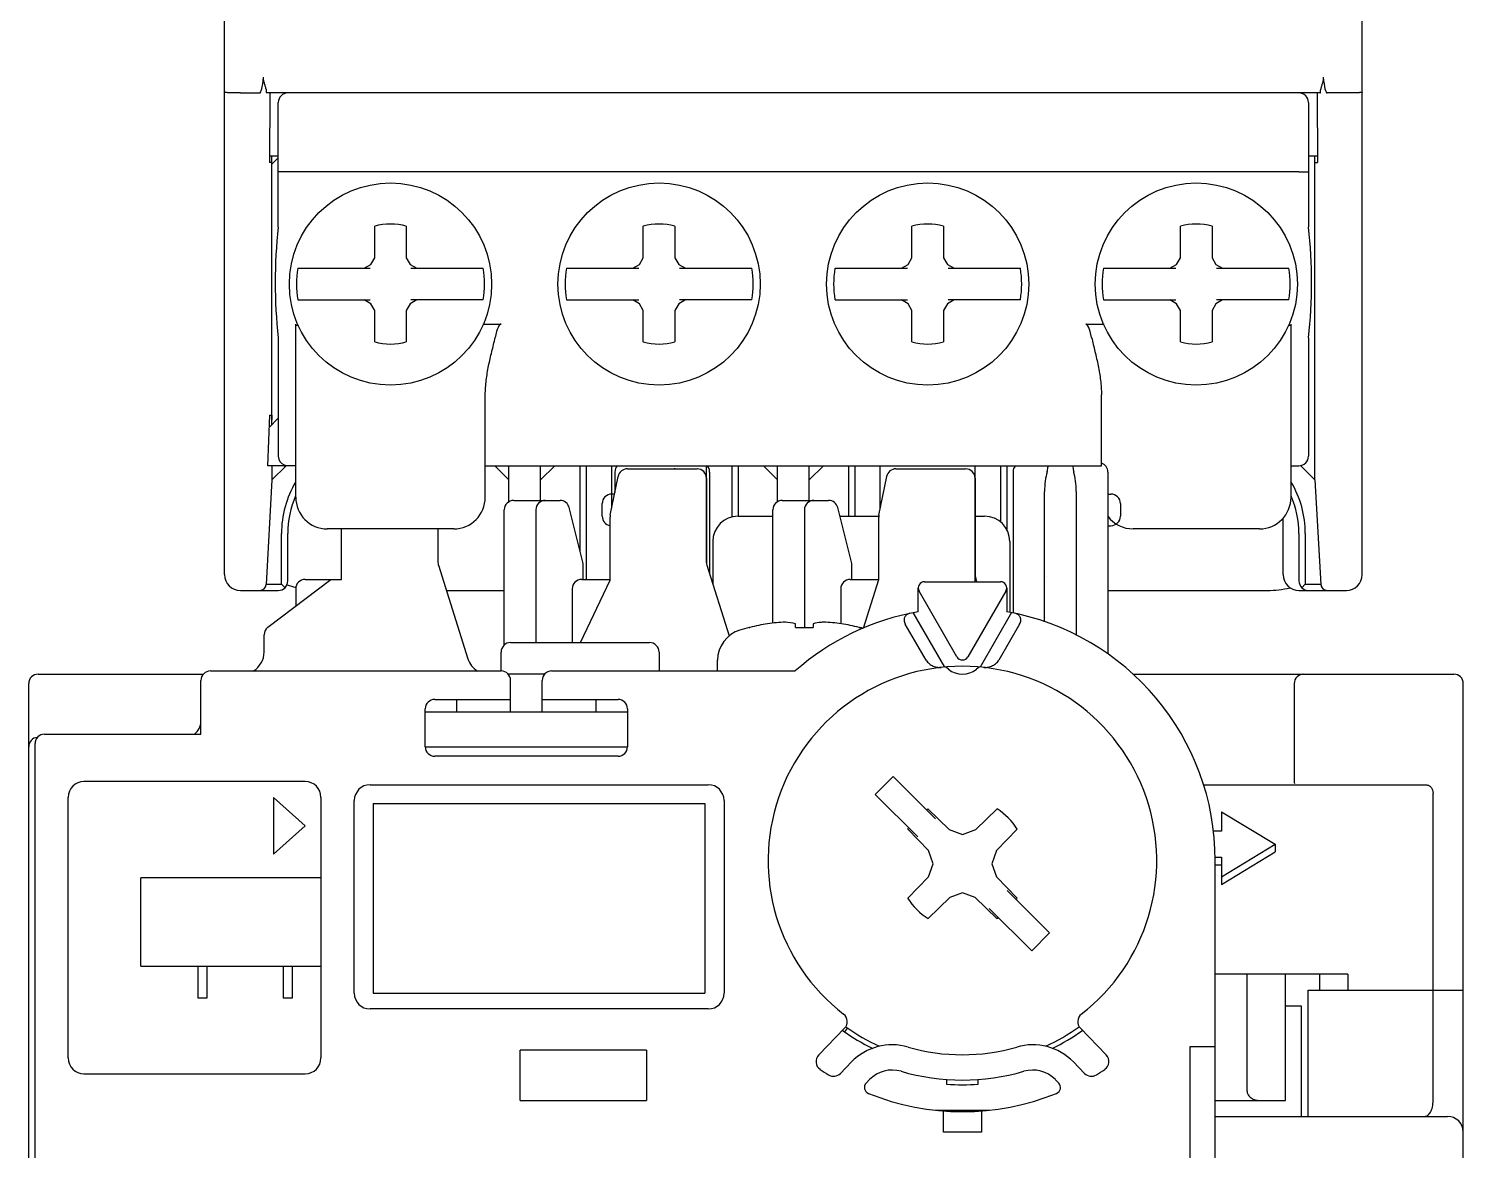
# Model space of a CAD drawing. Header units: millimetres. Extents: x 0 to 19177, y 0 to 12100.
# Drawn here: x 17059.69 to 17105.09, y 10593.65 to 10629.16 of the extents above; entities that cross this region are included whole.
import ezdxf

# ---------------------------------------------------------------- set-up
doc = ezdxf.new("R2010")
doc.units = ezdxf.units.MM
doc.header["$MEASUREMENT"] = 0

msp = doc.modelspace()

# ---------------------------------------------------------------- linework, layer by layer
at = {"color": 7, "linetype": 'Continuous'}
for p, q in [((17065.892, 10611.875), (17065.892, 10677.875)), ((17101.892, 10611.875), (17101.892, 10673.772)), ((17066.392, 10627.125), (17067.003, 10627.125)), ((17100.564, 10627.125), (17067.221, 10627.125)), ((17067.32, 10627.125), (17067.309, 10624.925)), ((17067.592, 10622.875), (17067.592, 10626.825)), ((17100.192, 10626.825), (17100.192, 10622.875)), ((17100.464, 10627.125), (17100.475, 10624.925)), ((17101.392, 10627.125), (17100.781, 10627.125)), ((17067.592, 10625.125), (17067.31, 10625.125)), ((17067.392, 10616.625), (17067.392, 10625.125)), ((17067.592, 10625.075), (17067.392, 10624.875)), ((17100.474, 10625.125), (17100.192, 10625.125)), ((17100.392, 10614.875), (17100.392, 10625.125)), ((17067.392, 10624.925), (17067.309, 10624.925)), ((17099.892, 10624.625), (17067.892, 10624.625)), ((17100.392, 10624.925), (17100.475, 10624.925)), ((17070.642, 10621.908), (17070.642, 10622.908)), ((17071.642, 10622.908), (17071.642, 10621.908)), ((17079.142, 10621.908), (17079.142, 10622.908)), ((17080.142, 10622.908), (17080.142, 10621.908)), ((17087.642, 10621.908), (17087.642, 10622.908)), ((17088.642, 10622.908), (17088.642, 10621.908)), ((17096.142, 10621.908), (17096.142, 10622.908)), ((17097.142, 10622.908), (17097.142, 10621.908)), ((17070.52, 10621.697), (17070.642, 10621.908)), ((17071.642, 10621.908), (17071.764, 10621.697)), ((17079.02, 10621.697), (17079.142, 10621.908)), ((17080.142, 10621.908), (17080.264, 10621.697)), ((17087.52, 10621.697), (17087.642, 10621.908)), ((17088.642, 10621.908), (17088.764, 10621.697)), ((17096.02, 10621.697), (17096.142, 10621.908)), ((17097.142, 10621.908), (17097.264, 10621.697)), ((17068.209, 10621.575), (17070.499, 10621.575)), ((17070.309, 10621.575), (17070.52, 10621.697)), ((17071.764, 10621.697), (17071.975, 10621.575)), ((17071.786, 10621.575), (17074.076, 10621.575)), ((17076.709, 10621.575), (17078.999, 10621.575)), ((17078.809, 10621.575), (17079.02, 10621.697)), ((17080.264, 10621.697), (17080.475, 10621.575)), ((17080.286, 10621.575), (17082.576, 10621.575)), ((17085.209, 10621.575), (17087.499, 10621.575)), ((17087.309, 10621.575), (17087.52, 10621.697)), ((17088.764, 10621.697), (17088.975, 10621.575)), ((17088.786, 10621.575), (17091.076, 10621.575)), ((17093.709, 10621.575), (17095.999, 10621.575)), ((17095.809, 10621.575), (17096.02, 10621.697)), ((17097.264, 10621.697), (17097.475, 10621.575)), ((17097.286, 10621.575), (17099.576, 10621.575)), ((17068.209, 10620.575), (17070.499, 10620.575)), ((17070.52, 10620.453), (17070.309, 10620.575)), ((17070.642, 10620.242), (17070.52, 10620.453)), ((17071.764, 10620.453), (17071.642, 10620.242)), ((17071.975, 10620.575), (17071.764, 10620.453)), ((17074.076, 10620.575), (17071.786, 10620.575)), ((17076.709, 10620.575), (17078.999, 10620.575)), ((17079.02, 10620.453), (17078.809, 10620.575)), ((17079.142, 10620.242), (17079.02, 10620.453)), ((17080.264, 10620.453), (17080.142, 10620.242)), ((17080.475, 10620.575), (17080.264, 10620.453)), ((17082.576, 10620.575), (17080.286, 10620.575)), ((17085.209, 10620.575), (17087.499, 10620.575)), ((17087.52, 10620.453), (17087.309, 10620.575)), ((17087.642, 10620.242), (17087.52, 10620.453)), ((17088.764, 10620.453), (17088.642, 10620.242)), ((17088.975, 10620.575), (17088.764, 10620.453)), ((17091.076, 10620.575), (17088.786, 10620.575)), ((17093.709, 10620.575), (17095.999, 10620.575)), ((17096.02, 10620.453), (17095.809, 10620.575)), ((17096.142, 10620.242), (17096.02, 10620.453)), ((17097.264, 10620.453), (17097.142, 10620.242)), ((17097.475, 10620.575), (17097.264, 10620.453)), ((17099.576, 10620.575), (17097.286, 10620.575)), ((17070.642, 10619.242), (17070.642, 10620.242)), ((17071.642, 10620.242), (17071.642, 10619.242)), ((17079.142, 10619.242), (17079.142, 10620.242)), ((17080.142, 10620.242), (17080.142, 10619.242)), ((17087.642, 10619.242), (17087.642, 10620.242)), ((17088.642, 10620.242), (17088.642, 10619.242)), ((17096.142, 10619.242), (17096.142, 10620.242)), ((17097.142, 10620.242), (17097.142, 10619.242)), ((17068.142, 10614.325), (17068.142, 10619.808)), ((17068.226, 10619.758), (17068.142, 10619.758)), ((17074.059, 10619.808), (17074.642, 10619.808)), ((17093.142, 10619.808), (17093.726, 10619.808)), ((17099.642, 10619.758), (17099.559, 10619.758)), ((17099.642, 10614.325), (17099.642, 10619.808)), ((17067.592, 10619.375), (17067.592, 10615.625)), ((17100.192, 10619.375), (17100.192, 10615.625)), ((17074.142, 10614.325), (17074.142, 10617.571)), ((17093.642, 10615.325), (17093.642, 10617.571)), ((17067.263, 10615.325), (17067.32, 10616.925)), ((17067.592, 10616.825), (17067.307, 10616.539)), ((17067.32, 10616.925), (17067.392, 10616.925)), ((17067.392, 10616.925), (17067.38, 10616.613)), ((17067.78, 10615.325), (17067.263, 10615.325)), ((17067.392, 10615.325), (17067.392, 10614.875)), ((17067.392, 10614.875), (17067.842, 10615.325)), ((17068.142, 10615.325), (17067.892, 10615.325)), ((17074.142, 10615.325), (17093.642, 10615.325)), ((17074.442, 10615.325), (17074.892, 10614.875)), ((17074.892, 10614.185), (17074.892, 10615.325)), ((17075.892, 10614.225), (17075.892, 10615.325)), ((17075.892, 10614.875), (17076.342, 10615.325)), ((17077.142, 10612.625), (17077.142, 10615.325)), ((17077.342, 10611.725), (17077.342, 10615.325)), ((17078.098, 10613.754), (17078.344, 10614.984)), ((17078.142, 10613.975), (17078.142, 10615.325)), ((17078.242, 10615.125), (17078.242, 10614.475)), ((17078.638, 10615.225), (17080.842, 10615.225)), ((17081.142, 10612.265), (17081.142, 10615.325)), ((17081.242, 10615.125), (17081.242, 10611.901)), ((17081.942, 10615.325), (17081.942, 10613.7)), ((17082.142, 10615.325), (17082.142, 10613.725)), ((17082.942, 10615.325), (17083.392, 10614.875)), ((17083.392, 10614.185), (17083.392, 10615.325)), ((17084.392, 10614.225), (17084.392, 10615.325)), ((17084.392, 10614.875), (17084.842, 10615.325)), ((17085.642, 10613.725), (17085.642, 10615.325)), ((17085.842, 10613.725), (17085.842, 10615.325)), ((17086.598, 10613.754), (17086.844, 10614.984)), ((17086.642, 10613.975), (17086.642, 10615.325)), ((17087.138, 10615.225), (17089.342, 10615.225)), ((17089.642, 10611.653), (17089.642, 10615.325)), ((17090.442, 10615.325), (17090.442, 10613.549)), ((17090.642, 10615.325), (17090.642, 10613.312)), ((17090.842, 10615.125), (17090.842, 10610.663)), ((17093.842, 10615.125), (17093.842, 10609.364)), ((17099.642, 10615.325), (17099.892, 10615.325)), ((17099.938, 10615.329), (17100.392, 10614.875)), ((17067.392, 10614.875), (17067.203, 10611.564)), ((17081.142, 10614.925), (17081.142, 10612.265)), ((17089.642, 10614.925), (17089.642, 10611.867)), ((17100.392, 10614.875), (17100.582, 10611.564)), ((17075.042, 10614.225), (17076.508, 10614.225)), ((17077.842, 10613.725), (17077.842, 10614.125)), ((17078.232, 10614.425), (17078.142, 10614.425)), ((17083.542, 10614.225), (17085.008, 10614.225)), ((17091.842, 10610.386), (17091.842, 10614.505)), ((17092.842, 10614.505), (17092.842, 10609.964)), ((17093.842, 10614.425), (17093.942, 10614.425)), ((17094.242, 10614.125), (17094.242, 10613.725)), ((17074.742, 10609.648), (17074.742, 10613.925)), ((17075.742, 10613.925), (17075.742, 10609.725)), ((17077.242, 10612.225), (17076.799, 10613.998)), ((17078.092, 10611.701), (17078.092, 10613.695)), ((17082.142, 10613.725), (17083.242, 10613.725)), ((17083.242, 10610.343), (17083.242, 10613.925)), ((17084.242, 10613.925), (17084.242, 10610.203)), ((17085.742, 10612.225), (17085.299, 10613.998)), ((17085.367, 10613.725), (17086.594, 10613.725)), ((17086.592, 10611.725), (17086.592, 10613.695)), ((17089.642, 10613.725), (17089.942, 10613.725)), ((17099.392, 10611.875), (17099.392, 10613.667)), ((17067.692, 10611.575), (17067.692, 10613.175)), ((17067.892, 10611.675), (17067.892, 10613.175)), ((17073.142, 10613.325), (17069.142, 10613.325)), ((17069.592, 10611.725), (17069.592, 10613.325)), ((17072.642, 10613.325), (17072.642, 10612.265)), ((17093.842, 10613.425), (17093.942, 10613.425)), ((17098.642, 10613.325), (17094.642, 10613.325)), ((17099.892, 10613.175), (17099.892, 10611.675)), ((17100.092, 10613.175), (17100.092, 10611.575)), ((17081.342, 10612.925), (17081.342, 10611.584)), ((17090.742, 10612.925), (17090.742, 10610.683)), ((17072.656, 10612.175), (17073.588, 10609.215)), ((17077.242, 10611.725), (17077.242, 10612.225)), ((17081.156, 10612.175), (17081.861, 10609.937)), ((17085.742, 10611.725), (17085.742, 10612.225)), ((17066.392, 10611.375), (17067.592, 10611.375)), ((17067.204, 10611.575), (17067.692, 10611.575)), ((17067.261, 10610.212), (17069.252, 10611.725)), ((17067.692, 10611.575), (17067.804, 10611.463)), ((17068.142, 10611.425), (17068.142, 10610.882)), ((17068.442, 10611.725), (17069.592, 10611.725)), ((17072.908, 10611.375), (17074.742, 10611.375)), ((17076.892, 10611.425), (17076.892, 10609.725)), ((17077.152, 10609.725), (17078.092, 10611.701)), ((17077.192, 10611.725), (17078.092, 10611.725)), ((17085.392, 10611.425), (17085.392, 10610.324)), ((17085.692, 10611.725), (17086.592, 10611.725)), ((17086.106, 10610.179), (17086.592, 10611.725)), ((17087.842, 10610.701), (17087.842, 10611.453)), ((17087.842, 10611.375), (17087.858, 10611.375)), ((17089.069, 10609.275), (17087.869, 10611.353)), ((17088.042, 10611.653), (17090.442, 10611.653)), ((17090.616, 10611.353), (17089.416, 10609.275)), ((17089.651, 10611.794), (17089.686, 10611.653)), ((17090.626, 10611.375), (17090.642, 10611.375)), ((17090.642, 10611.453), (17090.642, 10610.701)), ((17093.842, 10611.375), (17098.892, 10611.375)), ((17099.892, 10611.375), (17101.392, 10611.375)), ((17100.092, 10611.575), (17099.98, 10611.463)), ((17100.092, 10611.575), (17100.581, 10611.575)), ((17088.68, 10608.949), (17087.685, 10610.672)), ((17090.799, 10610.672), (17089.805, 10608.949)), ((17082.492, 10610.203), (17082.515, 10610.203)), ((17083.962, 10610.203), (17083.962, 10610.321)), ((17083.962, 10610.203), (17084.522, 10610.203)), ((17084.522, 10610.321), (17084.522, 10610.203)), ((17085.97, 10610.203), (17085.992, 10610.203)), ((17088.09, 10609.171), (17087.433, 10610.309)), ((17091.052, 10610.309), (17090.395, 10609.171)), ((17067.142, 10609.425), (17067.142, 10609.973)), ((17074.942, 10609.725), (17079.342, 10609.725)), ((17074.642, 10608.825), (17074.642, 10609.425)), ((17079.642, 10609.425), (17079.642, 10608.825)), ((17081.492, 10608.825), (17081.492, 10609.164)), ((17059.992, 10608.725), (17065.22, 10608.725)), ((17065.442, 10608.825), (17074.642, 10608.825)), ((17076.019, 10608.725), (17074.865, 10608.725)), ((17076.242, 10608.825), (17083.951, 10608.825)), ((17088.799, 10608.884), (17088.716, 10608.951)), ((17089.769, 10608.951), (17089.686, 10608.884)), ((17094.638, 10608.725), (17104.792, 10608.725)), ((17059.692, 10571.525), (17059.692, 10608.425)), ((17065.142, 10606.825), (17065.142, 10608.525)), ((17074.942, 10607.522), (17074.942, 10608.525)), ((17075.942, 10607.522), (17075.942, 10608.525)), ((17099.742, 10608.425), (17099.742, 10605.301)), ((17105.092, 10585.163), (17105.092, 10608.425)), ((17072.542, 10607.925), (17074.942, 10607.925)), ((17073.242, 10607.522), (17073.242, 10607.925)), ((17075.942, 10607.925), (17078.342, 10607.925)), ((17077.642, 10607.925), (17077.642, 10607.522)), ((17072.242, 10606.425), (17072.242, 10607.625)), ((17078.642, 10607.522), (17072.242, 10607.522)), ((17078.642, 10607.625), (17078.642, 10606.425)), ((17060.192, 10606.825), (17065.142, 10606.825)), ((17059.892, 10583.625), (17059.892, 10606.525)), ((17072.242, 10606.425), (17078.642, 10606.425)), ((17078.342, 10606.125), (17072.542, 10606.125)), ((17087.05, 10605.483), (17086.485, 10604.917)), ((17088.392, 10604.141), (17087.05, 10605.483)), ((17068.442, 10605.325), (17061.442, 10605.325)), ((17070.497, 10605.225), (17081.197, 10605.225)), ((17096.87, 10605.225), (17103.886, 10605.225)), ((17060.942, 10596.575), (17060.942, 10604.825)), ((17067.442, 10604.825), (17067.442, 10603.025)), ((17068.442, 10603.925), (17067.442, 10604.825)), ((17068.942, 10604.825), (17068.942, 10596.575)), ((17069.997, 10598.625), (17069.997, 10604.725)), ((17070.592, 10604.625), (17070.592, 10598.625)), ((17070.592, 10604.625), (17081.092, 10604.625)), ((17081.092, 10604.625), (17081.092, 10598.625)), ((17081.697, 10604.725), (17081.697, 10598.625)), ((17086.485, 10604.917), (17087.827, 10603.575)), ((17104.136, 10595.225), (17104.136, 10604.955)), ((17088.148, 10604.458), (17088.822, 10603.804)), ((17089.662, 10603.804), (17090.337, 10604.458)), ((17097.442, 10604.369), (17097.442, 10603.752)), ((17097.442, 10604.369), (17099.142, 10603.34)), ((17067.442, 10603.025), (17068.442, 10603.925)), ((17088.163, 10603.145), (17087.509, 10603.819)), ((17088.822, 10603.804), (17089.242, 10603.65)), ((17089.242, 10603.65), (17089.662, 10603.804)), ((17090.976, 10603.819), (17090.322, 10603.145)), ((17097.442, 10603.752), (17097.184, 10603.752)), ((17097.442, 10602.311), (17099.142, 10603.34)), ((17099.142, 10603.34), (17099.142, 10603.097)), ((17088.317, 10602.725), (17088.163, 10603.145)), ((17088.163, 10602.305), (17088.317, 10602.725)), ((17090.322, 10603.145), (17090.168, 10602.725)), ((17090.168, 10602.725), (17090.322, 10602.305)), ((17097.239, 10602.928), (17097.442, 10602.928)), ((17097.242, 10592.925), (17097.242, 10602.825)), ((17097.442, 10602.068), (17099.142, 10603.097)), ((17097.442, 10602.928), (17097.442, 10602.068)), ((17063.242, 10599.475), (17063.242, 10602.275)), ((17068.942, 10602.275), (17063.242, 10602.275)), ((17087.509, 10601.631), (17088.163, 10602.305)), ((17090.322, 10602.305), (17090.976, 10601.631)), ((17097.242, 10602.686), (17097.442, 10602.686)), ((17092, 10600.533), (17090.658, 10601.875)), ((17088.842, 10601.653), (17088.156, 10600.987)), ((17089.242, 10601.799), (17088.842, 10601.653)), ((17089.642, 10601.653), (17089.242, 10601.799)), ((17090.329, 10600.987), (17089.642, 10601.653)), ((17090.092, 10601.309), (17091.434, 10599.967)), ((17092, 10600.533), (17091.434, 10599.967)), ((17063.242, 10599.475), (17068.942, 10599.475)), ((17065.042, 10599.475), (17065.042, 10598.475)), ((17065.342, 10598.475), (17065.342, 10599.475)), ((17067.742, 10599.475), (17067.742, 10598.475)), ((17068.042, 10598.475), (17068.042, 10599.475)), ((17101.438, 10599.225), (17097.242, 10599.225)), ((17098.249, 10595.525), (17098.249, 10599.225)), ((17099.465, 10595.225), (17099.465, 10599.225)), ((17100.54, 10599.225), (17100.54, 10598.725)), ((17101.438, 10599.225), (17101.438, 10598.725)), ((17100.178, 10594.725), (17100.178, 10598.725)), ((17100.178, 10598.725), (17105.092, 10598.725)), ((17065.042, 10598.475), (17065.342, 10598.475)), ((17067.742, 10598.475), (17068.042, 10598.475)), ((17070.592, 10598.625), (17081.092, 10598.625)), ((17099.465, 10598.225), (17099.962, 10598.225)), ((17099.962, 10598.225), (17099.962, 10594.725)), ((17081.197, 10598.125), (17070.497, 10598.125)), ((17085.512, 10597.513), (17084.692, 10596.671)), ((17085.603, 10597.527), (17085.514, 10597.4)), ((17093.793, 10596.671), (17092.973, 10597.513)), ((17075.242, 10595.225), (17075.242, 10596.825)), ((17079.242, 10596.825), (17075.242, 10596.825)), ((17079.242, 10596.825), (17079.242, 10595.225)), ((17096.442, 10596.925), (17096.442, 10592.925)), ((17097.242, 10596.925), (17096.442, 10596.925)), ((17085.378, 10596.085), (17085.73, 10596.447)), ((17092.754, 10596.447), (17093.107, 10596.085)), ((17061.442, 10596.075), (17068.442, 10596.075)), ((17086.304, 10595.889), (17086.196, 10595.779)), ((17088.742, 10595.893), (17088.742, 10595.743)), ((17089.742, 10595.743), (17089.742, 10595.893)), ((17092.289, 10595.779), (17092.181, 10595.889)), ((17075.242, 10595.225), (17079.242, 10595.225)), ((17097.242, 10595.225), (17099.465, 10595.225)), ((17088.386, 10594.925), (17090.098, 10594.925)), ((17088.642, 10594.225), (17088.642, 10594.898)), ((17089.842, 10594.898), (17089.842, 10594.225)), ((17097.242, 10594.725), (17104.592, 10594.725)), ((17089.842, 10594.225), (17088.642, 10594.225))]:
    msp.add_line(p, q, dxfattribs=at)
for centre in [(17071.142, 10621.075), (17079.642, 10621.075), (17088.142, 10621.075), (17096.642, 10621.075)]:
    msp.add_circle(centre, 3.2, dxfattribs=at)
for centre, radius, start, end in [((17067.892, 10626.825), 0.3, 90, 180), ((17099.892, 10626.825), 0.3, 0, 90), ((17082.855, 10621.125), 15.363, 173.459, 186.5415), ((17071.142, 10621.075), 1.9, 74.7425, 105.2575), ((17079.642, 10621.075), 1.9, 74.7425, 105.2575), ((17088.142, 10621.075), 1.9, 74.7425, 105.2575), ((17096.642, 10621.075), 1.9, 74.7425, 105.2575), ((17084.93, 10621.125), 15.363, 353.4585, 6.541), ((17071.142, 10621.075), 2.976, 170.3274, 189.6726), ((17071.142, 10621.075), 2.976, 350.3274, 9.6726), ((17079.642, 10621.075), 2.976, 170.3274, 189.6726), ((17079.642, 10621.075), 2.976, 350.3274, 9.6726), ((17088.142, 10621.075), 2.976, 170.3274, 189.6726), ((17088.142, 10621.075), 2.976, 350.3274, 9.6726), ((17096.642, 10621.075), 2.976, 170.3274, 189.6726), ((17096.642, 10621.075), 2.976, 350.3274, 9.6726), ((17071.142, 10621.075), 1.9, 254.7425, 285.2575), ((17079.642, 10621.075), 1.9, 254.7425, 285.2575), ((17088.142, 10621.075), 1.9, 254.7425, 285.2575), ((17096.642, 10621.075), 1.9, 254.7425, 285.2575), ((17067.892, 10615.625), 0.3, 180, 247.9684), ((17099.892, 10615.625), 0.3, 270, 0), ((17067.884, 10615.605), 0.278, 247.9186, 271.6394), ((17078.542, 10615.125), 0.3, 138.1897, 180), ((17078.638, 10614.925), 0.3, 90, 168.6901), ((17079.603, 10615.144), 0.549, 8.5182, 10.4088), ((17080.842, 10614.925), 0.3, 0, 90), ((17080.942, 10615.125), 0.3, 0, 41.8103), ((17087.138, 10614.925), 0.3, 90, 168.6901), ((17089.342, 10614.925), 0.3, 0, 90), ((17091.142, 10615.125), 0.3, 138.1897, 180), ((17093.542, 10615.125), 0.3, 0, 70.5288), ((17070.892, 10613.175), 3.2, 149.3085, 180), ((17096.892, 10613.175), 3.2, 0, 30.6915), ((17070.892, 10613.175), 3, 156.5346, 180), ((17069.142, 10614.325), 1, 180, 270), ((17073.142, 10614.325), 1, 270, 0), ((17075.042, 10613.925), 0.3, 90, 180), ((17076.042, 10613.925), 0.3, 90, 180), ((17076.508, 10613.925), 0.3, 14.0362, 90), ((17078.142, 10614.125), 0.3, 90, 180), ((17083.542, 10613.925), 0.3, 90, 180), ((17084.542, 10613.925), 0.3, 90, 180), ((17085.008, 10613.925), 0.3, 14.0362, 90), ((17093.942, 10614.125), 0.3, 0, 90), ((17098.642, 10614.325), 1, 270, 0), ((17096.892, 10613.175), 3, 0, 23.4654), ((17078.142, 10613.725), 0.3, 180, 260.3917), ((17078.392, 10613.695), 0.3, 168.6901, 180), ((17082.142, 10612.925), 0.8, 90, 180), ((17086.892, 10613.695), 0.3, 168.6901, 180), ((17089.942, 10612.925), 0.8, 0, 90), ((17094.642, 10614.325), 1, 216.8699, 270), ((17093.942, 10613.725), 0.3, 270, 0), ((17072.942, 10612.265), 0.3, 180, 197.4748), ((17081.442, 10612.265), 0.3, 180, 197.4748), ((17066.392, 10611.875), 0.5, 180, 270), ((17089.942, 10611.867), 0.3, 180, 194.0363), ((17092.083, 10611.815), 0.19, 179.9727, 181.0432), ((17099.892, 10611.875), 0.5, 180, 270), ((17101.392, 10611.875), 0.5, 270, 0), ((17067.003, 10611.575), 0.2, 270, 356.7295), ((17067.592, 10611.675), 0.3, 270, 0), ((17068.892, 10614.375), 3, 250.0221, 255.5877), ((17068.442, 10611.425), 0.3, 90, 180), ((17077.192, 10611.425), 0.3, 90, 180), ((17085.692, 10611.425), 0.3, 90, 180), ((17088.042, 10611.453), 0.2, 90, 210), ((17090.442, 10611.453), 0.2, 330, 90), ((17098.892, 10614.375), 3, 270, 283.8373), ((17100.192, 10611.675), 0.3, 180, 270), ((17100.781, 10611.575), 0.2, 183.2705, 270), ((17089.242, 10602.825), 8, 100.0787, 131.4096), ((17089.242, 10602.825), 8, 0, 79.9213), ((17067.442, 10609.973), 0.3, 127.2348, 180), ((17082.492, 10609.164), 1, 106.9578, 180), ((17084.242, 10603.425), 7, 104.4775, 106.9578), ((17084.242, 10603.425), 6.994, 99.6084, 104.2987), ((17083.83, 10605.149), 5.227, 92.1087, 98.304), ((17083.521, 10608.577), 1.799, 75.7888, 86.2741), ((17084.654, 10605.142), 5.234, 81.6998, 87.8875), ((17084.242, 10603.425), 6.994, 75.7013, 80.3916), ((17084.242, 10603.425), 7, 74.6476, 75.5225), ((17074.942, 10609.425), 0.3, 90, 180), ((17079.342, 10609.425), 0.3, 0, 90), ((17066.442, 10609.425), 0.7, 300.8299, 0), ((17074.256, 10609.425), 0.7, 197.4748, 239.136), ((17089.242, 10609.375), 0.2, 210, 330), ((17059.992, 10608.425), 0.3, 90, 180), ((17065.442, 10608.525), 0.3, 90, 180), ((17074.642, 10608.525), 0.3, 0, 90), ((17076.242, 10608.525), 0.3, 90, 180), ((17089.242, 10602.825), 6.15, 307.7132, 232.2868), ((17089.242, 10609.425), 0.7, 230.6646, 309.3354), ((17100.042, 10608.425), 0.3, 90, 180), ((17104.792, 10608.425), 0.3, 0, 90), ((17072.542, 10607.625), 0.3, 90, 180), ((17078.342, 10607.625), 0.3, 0, 90), ((17060.192, 10606.525), 0.3, 90, 180), ((17064.642, 10607.225), 0.5, 306.808, 0), ((17059.992, 10606.425), 0.3, 94.5911, 180), ((17072.542, 10606.425), 0.3, 180, 270), ((17078.342, 10606.425), 0.3, 270, 0), ((17061.442, 10604.825), 0.5, 90, 180), ((17068.442, 10604.825), 0.5, 0, 90), ((17070.497, 10604.725), 0.5, 90, 180), ((17081.197, 10604.725), 0.5, 0, 90), ((17089.242, 10602.725), 2.05, 122.2602, 123.7482), ((17089.242, 10602.725), 2.05, 32.2602, 57.7398), ((17089.242, 10602.725), 2.05, 146.2518, 147.7398), ((17089.242, 10602.725), 2.05, 212.2602, 237.9895), ((17089.242, 10602.725), 2.05, 326.2518, 327.7398), ((17089.242, 10602.725), 2.05, 302.0105, 303.7482), ((17070.497, 10598.625), 0.5, 180, 270), ((17081.197, 10598.625), 0.5, 270, 0), ((17085.297, 10597.722), 0.3, 315.7744, 52.2868), ((17093.188, 10597.722), 0.3, 127.7132, 224.2256), ((17089.242, 10602.725), 6.5, 234.2838, 244.0889), ((17089.242, 10602.725), 6.35, 234.4243, 245.58), ((17089.242, 10602.725), 6.35, 294.42, 305.5757), ((17089.242, 10602.725), 6.5, 295.9105, 305.7163), ((17087.02, 10595.192), 1.8, 73.7683, 135.7744), ((17089.242, 10602.825), 6.15, 253.7683, 286.2317), ((17091.465, 10595.192), 1.8, 44.2256, 106.2317), ((17061.442, 10596.575), 0.5, 180, 270), ((17068.442, 10596.575), 0.5, 270, 0), ((17084.907, 10596.462), 0.3, 135.7744, 235.7325), ((17093.578, 10596.462), 0.3, 304.2675, 44.2256), ((17089.242, 10602.825), 8, 235.7325, 238.0075), ((17085.163, 10596.294), 0.3, 238.0075, 315.7744), ((17087.02, 10595.192), 1, 73.7683, 135.7744), ((17089.242, 10602.825), 6.95, 253.7683, 286.2317), ((17091.465, 10595.192), 1, 44.2256, 106.2317), ((17093.322, 10596.294), 0.3, 224.2256, 301.9925), ((17089.242, 10602.825), 8, 301.9925, 304.2675), ((17086.339, 10595.639), 0.2, 135.7744, 248.0006), ((17089.242, 10602.825), 7.95, 248.0006, 291.9994), ((17089.242, 10602.825), 7.1, 265.9617, 274.0383), ((17092.145, 10595.639), 0.2, 291.9994, 44.2256), ((17104.592, 10594.225), 0.5, 0, 90)]:
    msp.add_arc(centre, radius, start, end, dxfattribs=at)
for centre, major_axis, ratio, start_param, end_param in [((17067.003, 10629.42), (0, 2.295), 0.087156, -3.141593, -2.468842), ((17067.223, 10627.625), (0.002, 0.5), 0.056924, -3.838117, -3.141308), ((17100.561, 10627.625), (-0.002, 0.5), 0.056924, -3.141877, -2.445069), ((17100.781, 10629.42), (0, -2.295), 0.087156, -0.672751, 0), ((17074.642, 10614.071), (0, 5.737), 0.087156, 0, 0.386947), ((17093.142, 10614.071), (0, 5.737), 0.087156, -0.386947, 0), ((17067.78, 10617.325), (2.8, 0), 0.714286, -1.570796, -1.530594), ((17092.142, 10614.505), (0, 0.92), 0.325991, 0.831174, 1.570796), ((17092.542, 10614.505), (0, 0.92), 0.325991, -1.570796, -0.831174)]:
    msp.add_ellipse(centre, major_axis=major_axis, ratio=ratio, start_param=start_param, end_param=end_param, dxfattribs=at)
for points, knots in [([(17067.203, 10627.241), (17067.202, 10627.254), (17067.198, 10627.281), (17067.182, 10627.338), (17067.161, 10627.398), (17067.142, 10627.463), (17067.13, 10627.515), (17067.124, 10627.57), (17067.126, 10627.607), (17067.128, 10627.625)], [0, 0, 0, 0, 0.097243, 0.206197, 0.450835, 0.582757, 0.719152, 0.858725, 1, 1, 1, 1]), ([(17100.657, 10627.625), (17100.659, 10627.607), (17100.66, 10627.57), (17100.654, 10627.515), (17100.643, 10627.463), (17100.623, 10627.398), (17100.602, 10627.338), (17100.587, 10627.281), (17100.582, 10627.254), (17100.582, 10627.241)], [0, 0, 0, 0, 0.141275, 0.280848, 0.417243, 0.549165, 0.793803, 0.902757, 1, 1, 1, 1]), ([(17066.392, 10627.125), (17066.36, 10627.125), (17066.296, 10627.125), (17066.203, 10627.126), (17066.118, 10627.128), (17066.053, 10627.131), (17066.007, 10627.133), (17065.978, 10627.135), (17065.953, 10627.136), (17065.932, 10627.138), (17065.915, 10627.14), (17065.903, 10627.142), (17065.896, 10627.144), (17065.893, 10627.145), (17065.892, 10627.146), (17065.892, 10627.147)], [0, 0, 0, 0, 0.194465, 0.381445, 0.553767, 0.704827, 0.770543, 0.828861, 0.879231, 0.921183, 0.95434, 0.978434, 0.993376, 0.997553, 1, 1, 1, 1]), ([(17101.892, 10627.147), (17101.892, 10627.146), (17101.892, 10627.145), (17101.888, 10627.144), (17101.881, 10627.142), (17101.869, 10627.14), (17101.853, 10627.138), (17101.832, 10627.136), (17101.807, 10627.135), (17101.778, 10627.133), (17101.732, 10627.131), (17101.667, 10627.128), (17101.581, 10627.126), (17101.489, 10627.125), (17101.425, 10627.125), (17101.392, 10627.125)], [0, 0, 0, 0, 0.002447, 0.006624, 0.021566, 0.04566, 0.078817, 0.120769, 0.171139, 0.229457, 0.295173, 0.446233, 0.618555, 0.805535, 1, 1, 1, 1]), ([(17067.892, 10624.625), (17067.873, 10624.625), (17067.834, 10624.625), (17067.779, 10624.625), (17067.735, 10624.625), (17067.702, 10624.626), (17067.681, 10624.626), (17067.661, 10624.626), (17067.644, 10624.626), (17067.629, 10624.626), (17067.618, 10624.627), (17067.61, 10624.627), (17067.605, 10624.627), (17067.602, 10624.627), (17067.598, 10624.627), (17067.596, 10624.627), (17067.594, 10624.627), (17067.593, 10624.628), (17067.592, 10624.628), (17067.592, 10624.628)], [0, 0, 0, 0, 0.195342, 0.383101, 0.556044, 0.634844, 0.707507, 0.773336, 0.831705, 0.882061, 0.923926, 0.94155, 0.956909, 0.969969, 0.9807, 0.989079, 0.995084, 0.998713, 1, 1, 1, 1]), ([(17099.892, 10624.625), (17099.912, 10624.625), (17099.95, 10624.625), (17100.006, 10624.625), (17100.05, 10624.625), (17100.082, 10624.626), (17100.104, 10624.626), (17100.124, 10624.626), (17100.141, 10624.626), (17100.156, 10624.626), (17100.167, 10624.627), (17100.175, 10624.627), (17100.179, 10624.627), (17100.183, 10624.627), (17100.186, 10624.627), (17100.189, 10624.627), (17100.191, 10624.627), (17100.192, 10624.628), (17100.192, 10624.628), (17100.192, 10624.628)], [0, 0, 0, 0, 0.195342, 0.383101, 0.556044, 0.634844, 0.707507, 0.773336, 0.831705, 0.882061, 0.923926, 0.94155, 0.956909, 0.969969, 0.9807, 0.989079, 0.995084, 0.998713, 1, 1, 1, 1]), ([(17067.592, 10619.375), (17067.592, 10619.374), (17067.594, 10619.372), (17067.596, 10619.371), (17067.597, 10619.37)], [0, 0, 0, 0, 0.389095, 1, 1, 1, 1]), ([(17074.142, 10617.571), (17074.142, 10617.647), (17074.148, 10617.801), (17074.179, 10618.107), (17074.23, 10618.41), (17074.295, 10618.711), (17074.348, 10618.935), (17074.403, 10619.159), (17074.438, 10619.309), (17074.454, 10619.384)], [0, 0, 0, 0, 0.125006, 0.250017, 0.499988, 0.624993, 0.749992, 0.875, 1, 1, 1, 1]), ([(17093.331, 10619.384), (17093.347, 10619.309), (17093.382, 10619.159), (17093.437, 10618.935), (17093.49, 10618.711), (17093.554, 10618.41), (17093.606, 10618.107), (17093.636, 10617.801), (17093.642, 10617.647), (17093.642, 10617.571)], [0, 0, 0, 0, 0.125, 0.250008, 0.375007, 0.500012, 0.749983, 0.874994, 1, 1, 1, 1]), ([(17091.921, 10615.125), (17091.922, 10615.131), (17091.929, 10615.154), (17091.934, 10615.178), (17091.935, 10615.196)], [0, 0, 0, 0, 0.25225, 1, 1, 1, 1]), ([(17091.935, 10615.196), (17091.938, 10615.222), (17091.944, 10615.26), (17091.957, 10615.303), (17091.964, 10615.319), (17091.966, 10615.325)], [0, 0, 0, 0, 0.3003823, 0.4368546, 0.5067557, 0.5067557, 0.5067557, 0.5067557]), ([(17092.719, 10615.325), (17092.721, 10615.319), (17092.728, 10615.303), (17092.741, 10615.26), (17092.747, 10615.222), (17092.749, 10615.196)], [0.4932472, 0.4932472, 0.4932472, 0.4932472, 0.563145, 0.6996173, 1, 1, 1, 1]), ([(17092.749, 10615.196), (17092.75, 10615.19), (17092.753, 10615.166), (17092.759, 10615.142), (17092.764, 10615.125)], [0, 0, 0, 0, 0.246934, 1, 1, 1, 1]), ([(17087.582, 10610.651), (17087.55, 10610.644), (17087.503, 10610.626), (17087.451, 10610.585), (17087.42, 10610.544), (17087.399, 10610.493), (17087.392, 10610.434), (17087.403, 10610.37), (17087.421, 10610.329), (17087.433, 10610.309)], [0, 0, 0, 0, 0.220503, 0.331017, 0.44503, 0.566597, 0.699889, 0.845986, 1, 1, 1, 1]), ([(17091.052, 10610.309), (17091.063, 10610.329), (17091.082, 10610.37), (17091.093, 10610.434), (17091.086, 10610.493), (17091.065, 10610.544), (17091.033, 10610.585), (17090.982, 10610.626), (17090.935, 10610.644), (17090.903, 10610.651)], [0, 0, 0, 0, 0.154014, 0.300111, 0.433403, 0.55497, 0.668983, 0.779497, 1, 1, 1, 1]), ([(17084.847, 10610.372), (17084.82, 10610.371), (17084.711, 10610.361), (17084.602, 10610.341), (17084.522, 10610.321)], [0, 0, 0, 0, 0.248301, 1, 1, 1, 1]), ([(17088.09, 10609.171), (17088.116, 10609.126), (17088.187, 10609.05), (17088.314, 10608.976), (17088.443, 10608.938), (17088.53, 10608.934), (17088.571, 10608.938)], [0, 0, 0, 0, 0.281549, 0.5409, 0.779142, 1, 1, 1, 1]), ([(17089.914, 10608.938), (17089.955, 10608.934), (17090.042, 10608.938), (17090.171, 10608.976), (17090.298, 10609.05), (17090.369, 10609.126), (17090.395, 10609.171)], [0, 0, 0, 0, 0.220858, 0.4591, 0.718451, 1, 1, 1, 1]), ([(17099.742, 10605.301), (17099.742, 10605.294), (17099.743, 10605.281), (17099.746, 10605.267), (17099.748, 10605.262)], [0, 0, 0, 0, 0.536653, 1, 1, 1, 1]), ([(17103.886, 10605.225), (17103.903, 10605.225), (17103.937, 10605.222), (17103.987, 10605.207), (17104.033, 10605.182), (17104.071, 10605.147), (17104.101, 10605.104), (17104.129, 10605.041), (17104.136, 10604.989), (17104.136, 10604.955)], [0, 0, 0, 0, 0.125118, 0.250193, 0.375245, 0.5003, 0.625377, 0.750486, 1, 1, 1, 1]), ([(17098.249, 10595.525), (17098.249, 10595.511), (17098.251, 10595.484), (17098.266, 10595.434), (17098.299, 10595.379), (17098.35, 10595.327), (17098.408, 10595.288), (17098.469, 10595.259), (17098.552, 10595.233), (17098.617, 10595.225), (17098.66, 10595.225)], [0, 0, 0, 0, 0.07264, 0.144005, 0.280358, 0.409423, 0.533176, 0.653205, 0.770592, 1, 1, 1, 1]), ([(17103.869, 10594.725), (17103.886, 10594.725), (17103.922, 10594.731), (17103.972, 10594.758), (17104.018, 10594.802), (17104.058, 10594.862), (17104.091, 10594.937), (17104.117, 10595.025), (17104.132, 10595.122), (17104.136, 10595.19), (17104.136, 10595.225)], [0, 0, 0, 0, 0.083026, 0.171844, 0.272249, 0.388059, 0.520822, 0.669688, 0.831298, 1, 1, 1, 1])]:
    msp.add_open_spline(points, degree=3, knots=knots, dxfattribs=at)

doc.saveas('drawing.dxf')
